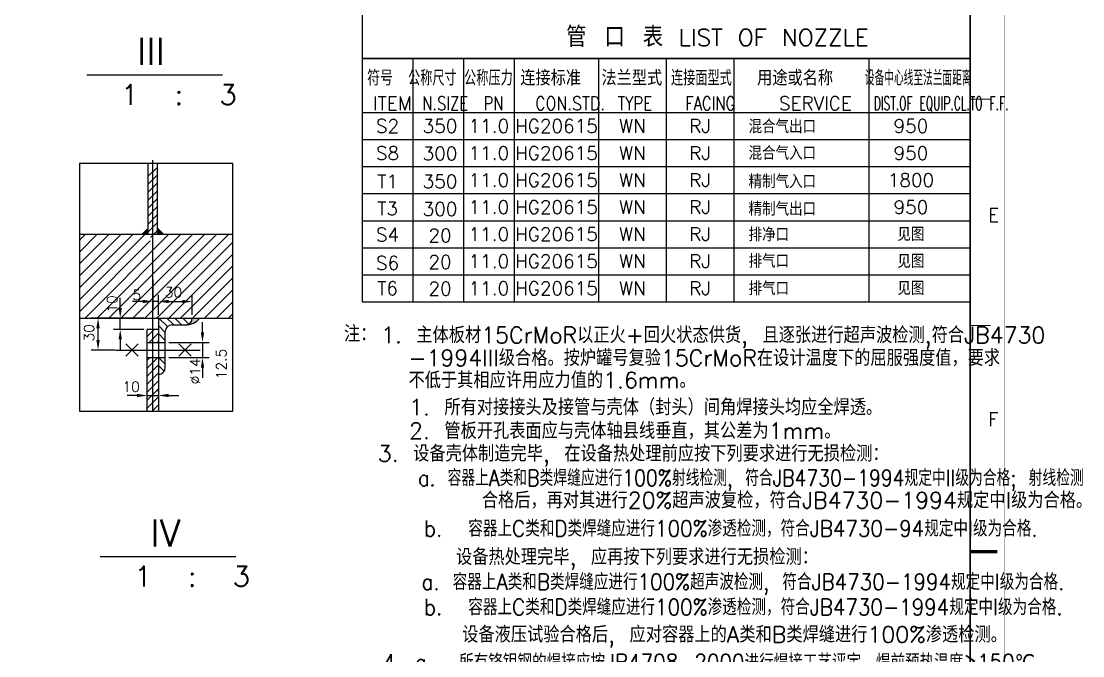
# Model space of a CAD drawing. Extents: x 49444 to 186345, y 41039 to 59803.
# Drawn here: x 53991 to 58704, y 52914 to 55731 of the extents above; entities that cross this region are included whole.
import ezdxf
from ezdxf.enums import TextEntityAlignment as Align

# ---------------------------------------------------------------- set-up
doc = ezdxf.new("R2010")
doc.units = 0
doc.header["$LTSCALE"] = 60
doc.header["$MEASUREMENT"] = 0
doc.header["$PDMODE"] = 3
doc.header["$PDSIZE"] = 0.001
doc.layers.get('0').update_dxf_attribs({"linetype": 'CONTINUOUS'})
doc.layers.get('DEFPOINTS').update_dxf_attribs({"linetype": 'CONTINUOUS'})
doc.styles.get("Standard").update_dxf_attribs({"font": 'txt.shx', "bigfont": 'hztxt.shx'})
doc.dimstyles.new('STANDARD$0', dxfattribs={"dimtxt": 3, "dimasz": 3, "dimexe": 2, "dimexo": 1, "dimgap": 0.5, "dimtad": 1, "dimdec": 0, "dimzin": 0, "dimdsep": 46, "dimtxsty": 'Standard', "dimcen": 1, "dimclrd": 256, "dimclre": 256, "dimclrt": 256, "dimadec": 0, "dimazin": 0, "dimtfac": 1.5, "dimtdec": 3, "dimtix": 1, "dimtmove": 0, "dimatfit": 2, "dimfxl": 0, "dimtolj": 1, "dimarcsym": 0})

# ---------------------------------------------------------------- blocks, each defined once
blk = doc.blocks.new('*D377')
at = {"lineweight": -2}
for p, q in [((54575.6, 54584.2), (54575.6, 54456.8)), ((54600.6, 54473.3), (54600.6, 54516.8)), ((54530.6, 54486.8), (54485.6, 54486.8)), ((54600.6, 54486.8), (54575.6, 54486.8)), ((54645.6, 54486.8), (54690.6, 54486.8))]:
    blk.add_line(p, q, dxfattribs=at)
for points in [[(54530.6, 54494.3), (54530.6, 54479.3), (54575.6, 54486.8)], [(54645.6, 54494.3), (54645.6, 54479.3), (54600.6, 54486.8)]]:
    blk.add_solid(points)
at = {"layer": 'DEFPOINTS', "color": 0}
for p in [(54575.6, 54599.2), (54575.6, 54486.8), (54600.6, 54458.3)]:
    blk.add_point(p, dxfattribs=at)
at = {"insert": (54504, 54515.9), "char_height": 45, "attachment_point": 5}
blk.add_mtext('\\A1;5', dxfattribs=at)
blk = doc.blocks.new('*D376')
at = {"lineweight": -2}
for p, q in [((54407.2, 54413), (54301.9, 54413)), ((54331.9, 54316.3), (54331.9, 54368)), ((54407.2, 54271.3), (54301.9, 54271.3))]:
    blk.add_line(p, q, dxfattribs=at)
for points in [[(54324.4, 54368), (54339.4, 54368), (54331.9, 54413)], [(54324.4, 54316.3), (54339.4, 54316.3), (54331.9, 54271.3)]]:
    blk.add_solid(points)
at = {"layer": 'DEFPOINTS', "color": 0}
for p in [(54331.9, 54413), (54422.2, 54413), (54422.2, 54271.3)]:
    blk.add_point(p, dxfattribs=at)
at = {"insert": (54292.1, 54347.2), "char_height": 45, "attachment_point": 5, "rotation": 90}
blk.add_mtext('\\A1;30', dxfattribs=at)
blk = doc.blocks.new('*D375')
at = {"lineweight": -2}
for p, q in [((54430.4, 54458), (54430.4, 54503)), ((54535.6, 54413), (54400.4, 54413)), ((54430.4, 54363), (54430.4, 54413)), ((54535.6, 54363), (54400.4, 54363)), ((54430.4, 54318), (54430.4, 54273))]:
    blk.add_line(p, q, dxfattribs=at)
for points in [[(54422.9, 54458), (54437.9, 54458), (54430.4, 54413)], [(54422.9, 54318), (54437.9, 54318), (54430.4, 54363)]]:
    blk.add_solid(points)
at = {"layer": 'DEFPOINTS', "color": 0}
for p in [(54430.4, 54413), (54550.6, 54413), (54550.6, 54363)]:
    blk.add_point(p, dxfattribs=at)
at = {"insert": (54394.3, 54475.7), "char_height": 45, "attachment_point": 5, "rotation": 90}
blk.add_mtext('\\A1;10', dxfattribs=at)
blk = doc.blocks.new('*D374')
at = {"lineweight": -2}
for p, q in [((54600.6, 54428), (54600.6, 54516.8)), ((54750.6, 54428), (54750.6, 54516.8)), ((54645.6, 54486.8), (54705.6, 54486.8))]:
    blk.add_line(p, q, dxfattribs=at)
for points in [[(54645.6, 54494.3), (54645.6, 54479.3), (54600.6, 54486.8)], [(54705.6, 54494.3), (54705.6, 54479.3), (54750.6, 54486.8)]]:
    blk.add_solid(points)
at = {"layer": 'DEFPOINTS', "color": 0}
for p in [(54750.6, 54486.8), (54600.6, 54413), (54750.6, 54413)]:
    blk.add_point(p, dxfattribs=at)
at = {"insert": (54666.8, 54527.5), "char_height": 45, "attachment_point": 5}
blk.add_mtext('\\A1;30', dxfattribs=at)
blk = doc.blocks.new('*D373')
at = {"lineweight": -2}
for p, q in [((54505.6, 54069.4), (54460.6, 54069.4)), ((54550.6, 54084.4), (54550.6, 54099.4)), ((54550.6, 54069.4), (54600.6, 54069.4)), ((54600.6, 54084.4), (54600.6, 54099.4)), ((54645.6, 54069.4), (54690.6, 54069.4))]:
    blk.add_line(p, q, dxfattribs=at)
for points in [[(54505.6, 54076.9), (54505.6, 54061.9), (54550.6, 54069.4)], [(54645.6, 54076.9), (54645.6, 54061.9), (54600.6, 54069.4)]]:
    blk.add_solid(points)
at = {"layer": 'DEFPOINTS', "color": 0}
for p in [(54550.6, 54069.4), (54600.6, 54069.4), (54600.6, 54069.4)]:
    blk.add_point(p, dxfattribs=at)
at = {"insert": (54478.8, 54108.3), "char_height": 45, "attachment_point": 5}
blk.add_mtext('\\A1;10', dxfattribs=at)
blk = doc.blocks.new('*D372')
at = {"lineweight": -2}
for p, q in [((54795.7, 54350), (54795.7, 54395)), ((54645.6, 54305), (54825.7, 54305)), ((54795.7, 54305), (54795.7, 54237.6)), ((54645.6, 54237.6), (54825.7, 54237.6)), ((54795.7, 54192.6), (54795.7, 54147.6))]:
    blk.add_line(p, q, dxfattribs=at)
for points in [[(54788.2, 54350), (54803.2, 54350), (54795.7, 54305)], [(54788.2, 54192.6), (54803.2, 54192.6), (54795.7, 54237.6)]]:
    blk.add_solid(points)
at = {"layer": 'DEFPOINTS', "color": 0}
for p in [(54630.6, 54305), (54630.6, 54237.6), (54795.7, 54237.6)]:
    blk.add_point(p, dxfattribs=at)
at = {"insert": (54763.1, 54176.7), "char_height": 45, "attachment_point": 5, "rotation": 90}
blk.add_mtext('\\A1;%%C14', dxfattribs=at)

msp = doc.modelspace()

# ---------------------------------------------------------------- hatches: boundary and pattern name
h = msp.add_hatch()
h.set_pattern_fill('ANSI31', color=256, scale=200, style=0)
h.set_pattern_definition([(45, (-7572.88, 35235.716), (-17.67767, 17.67767), [])])
h.paths.add_polyline_path([(54596.53809, 55079.064709), (54575.570096, 55079.064709), (54575.570096, 54770.425925), (54596.53809, 54770.425925)])
h.paths.add_polyline_path([(54575.570096, 55079.064709), (54554.602102, 55079.064709), (54554.602102, 54770.425925), (54575.570096, 54770.425925)])
h.paths.add_polyline_path([(54575.570096, 54362.992949), (54550.570096, 54362.992949), (54550.570096, 54304.998327), (54575.570096, 54304.998327)])
h.paths.add_polyline_path([(54600.570096, 54362.992949), (54575.570096, 54362.992949), (54575.570096, 54304.998327), (54600.570096, 54304.998327)])
h.paths.add_polyline_path([(54600.570096, 54237.620546), (54575.570096, 54237.620546), (54575.570096, 53999.914117), (54600.570096, 53999.914117)])
h.paths.add_polyline_path([(54575.570096, 54237.620546), (54550.570096, 54237.620546), (54550.570096, 53999.914117), (54575.570096, 53999.914117)])
h = msp.add_hatch()
h.set_pattern_fill('ANSI31', color=256, scale=300, style=0)
h.set_pattern_definition([(45, (-4675.097, 42238.558), (-26.516504, 26.516504), [])])
h.paths.add_polyline_path([(54930.164463, 54785.425925), (54605.570096, 54785.425925), (54605.570096, 54755.425925), (54575.570096, 54755.425925), (54575.570096, 54412.992949), (54930.164463, 54412.992949)])
h.paths.add_polyline_path([(54575.570096, 54755.425925), (54545.570096, 54755.425925), (54545.570096, 54785.425925), (54249.607461, 54785.425925), (54249.607461, 54412.992949), (54575.570096, 54412.992949)])
h.paths.add_polyline_path([(54636.380155, 54564.633819), (54697.130155, 54564.633819), (54697.130155, 54490.383819), (54636.380155, 54490.383819)], flags=24)
h.paths.add_polyline_path([(54357.132016, 54446.998576), (54357.132016, 54504.373576), (54431.382016, 54504.373576), (54431.382016, 54446.998576)], flags=24)
h.paths.add_polyline_path([(54484.876402, 54553.045931), (54523.126402, 54553.045931), (54523.126402, 54478.795931), (54484.876402, 54478.795931)], flags=24)
h = msp.add_hatch()
h.set_pattern_fill('ANSI31', color=256, scale=200, angle=90, style=0)
h.set_pattern_definition([(135, (-7572.88, 35235.716), (-17.67767, -17.67767), [])])
h.paths.add_polyline_path([(54600.570096, 54412.992949), (54600.570096, 54304.998327), (54630.570096, 54304.998327), (54630.570096, 54352.992949, -0.4142135624), (54660.570096, 54382.992949), (54720.570096, 54382.992949, 0.4142135624), (54750.570096, 54412.992949)])
h.paths.add_polyline_path([(54600.570096, 54162.992949, 0.4142135624), (54630.570096, 54192.992949), (54630.570096, 54237.620546), (54600.570096, 54237.620546)])
msp.add_hatch(color=256).paths.add_polyline_path([(54782.5017, 54412.992949), (54750.570096, 54412.992949, -0.4142135624), (54720.570096, 54382.992949, 0.2473671829)])

# ---------------------------------------------------------------- linework, layer by layer
for p, q in [((55729.887312, 55565.513972), (55729.887312, 54485.513972)), ((55954.887312, 55565.513972), (55954.887312, 54485.513972)), ((56179.887312, 55565.513972), (56179.887312, 54485.513972)), ((56554.887312, 55565.513972), (56554.887312, 54485.513972)), ((56854.887312, 55565.513972), (56854.887312, 54485.513972)), ((57154.887312, 55565.513972), (57154.887312, 54485.513972)), ((57754.887312, 55565.513972), (57754.887312, 54485.513972)), ((54282.839983, 55493.422995), (54884.866393, 55493.422995)), ((55504.887312, 55325.513972), (58204.887312, 55325.513972)), ((55504.887312, 55205.513972), (58204.887312, 55205.513972)), ((54575.570096, 53999.914117), (54575.570096, 55113.912448)), ((54554.602102, 54785.425925), (54554.602102, 55099.532018)), ((54596.53809, 54785.425925), (54596.53809, 55099.532018)), ((55504.887312, 55085.513972), (58204.887312, 55085.513972)), ((55504.887312, 54965.513972), (58204.887312, 54965.513972)), ((55504.887312, 54845.513972), (58204.887312, 54845.513972)), ((54249.607461, 54785.425925), (54575.570096, 54785.425925)), ((54575.570096, 54785.425925), (54930.164463, 54785.425925)), ((55504.887312, 54725.513972), (58204.887312, 54725.513972)), ((55504.887312, 54605.513972), (58204.887312, 54605.513972)), ((55504.887312, 54485.513972), (58204.887312, 54485.513972)), ((54249.607461, 54412.992949), (54930.164463, 54412.992949)), ((54600.570096, 54412.992949), (54600.570096, 53999.914117)), ((54750.570096, 54412.992949), (54750.570096, 54412.992949)), ((54600.570096, 54362.992949), (54550.570096, 54362.992949)), ((54550.570096, 53999.914117), (54550.570096, 54362.992949)), ((54630.570096, 54192.992949), (54630.570096, 54352.992949)), ((54660.570096, 54382.992949), (54720.570096, 54382.992949)), ((54550.570096, 54304.998327), (54630.570096, 54304.998327)), ((54409.332224, 54271.309437), (54785.380656, 54271.309437)), ((54510.785823, 54299.151766), (54455.101164, 54243.467107)), ((54455.101164, 54299.151766), (54510.785823, 54243.467107)), ((54690.058171, 54299.151766), (54745.74283, 54243.467107)), ((54745.74283, 54299.151766), (54690.058171, 54243.467107)), ((54550.570096, 54237.620546), (54630.570096, 54237.620546)), ((54600.570096, 54162.992949), (54600.570096, 54162.992949)), ((54341.844914, 53354.839527), (54943.871324, 53354.839527))]:
    msp.add_line(p, q)
at = {"const_width": 1.5}
msp.add_lwpolyline([(49444.887312, 59795.513976), (49444.887312, 47180.513976), (58354.887312, 47180.513976), (58354.887312, 59795.513976), (49444.887312, 59795.513976, 1.9635677679)], format="xyb", dxfattribs=at)
for points, const_width in [([(49819.887312, 59645.513976), (49819.887312, 47330.513976), (58204.887312, 47330.513976), (58204.887312, 59645.513976), (49819.887312, 59645.513976)], 7.5), ([(58294.887312, 55385.513976), (58204.887312, 55385.513976)], 4.5), ([(58294.887312, 54380.513976), (58204.887312, 54380.513976)], 4.5), ([(58324.887312, 53375.513976), (58204.887312, 53375.513976)], 15)]:
    msp.add_lwpolyline(points, dxfattribs=dict(const_width=const_width))
for points in [[(55504.887316, 59645.513976), (55504.887316, 54485.513972)], [(55504.887316, 55565.513976), (58204.887312, 55565.513976)], [(58204.887312, 55565.513976), (55504.887316, 55565.513976)], [(54249.607461, 55099.532018), (54249.607461, 53999.914117), (54930.164463, 53999.914117), (54930.164463, 55099.532018), (54249.607461, 55099.532018)]]:
    msp.add_lwpolyline(points)
for centre, radius, start, end in [((54720.570096, 54412.992949), 30, 270, 0), ((54723.071851, 54456.753752), 73.803217, 268.057435746, 323.634155481), ((54660.570096, 54352.992949), 30, 90, 180), ((54600.570096, 54192.992949), 30, 270, 360)]:
    msp.add_arc(centre, radius, start, end)
for points in [[(54554.602102, 54785.425925), (54554.602102, 54815.100258), (54523.981157, 54785.425925)], [(54596.53809, 54785.425925), (54596.53809, 54815.100258), (54627.159035, 54785.425925)]]:
    msp.add_solid(points)

# ---------------------------------------------------------------- texts
for s, height, p in [('管 口 表^J', 90, (56666.070485, 55616.807115)), ('连接标准^J', 67.5, (56371.998569, 55445.513972)), ('法兰型式', 67.5, (56702.123059, 55445.513968)), ('用途或名称^J', 67.5, (57457.237969, 55445.513972)), ('S2', 60.0000003, (55617.38732, 55235.513967)), ('350', 60.0000003, (55850.566287, 55235.513967)), ('S8', 60.0000003, (55617.38732, 55115.513967)), ('300', 60.0000003, (55850.566287, 55113.578091)), ('T1', 60.0000003, (55617.38732, 54989.566673)), ('350', 60.0000003, (55850.566287, 54989.566673)), ('T3', 60.0000003, (55617.38732, 54869.566672)), ('300', 60.0000003, (55850.566287, 54867.630796)), ('S4', 60.0000003, (55617.38732, 54753.659485)), ('20', 60.0000003, (55850.566287, 54749.787733)), ('S6', 60.0000003, (55617.38732, 54627.368746)), ('20', 60.0000003, (55850.566287, 54632.206689)), ('T6', 60.0000003, (55617.38732, 54515.513956)), ('20', 60.0000003, (55850.566287, 54514.061191))]:
    msp.add_text(s, height=height).set_placement(p, align=Align.CENTER)
for s, height, p in [('LIST OF NOZZLE', 75, (56909.841399, 55621.260023)), ('III', 120, (54504.712228, 55537.969141)), ('1  :  3', 90, (54434.312715, 55359.784558)), ('ITEM', 60, (55552.341399, 55336.260023)), ('SERVICE', 60, (57355.332267, 55336.260023)), ('混合气出口', 60.0000003, (57220.417314, 55233.578091)), ('混合气入口', 60.0000003, (57220.417314, 55115.513967)), ('精制气入口', 60.0000003, (57220.417314, 54989.566673)), ('精制气出口', 60.0000003, (57220.417314, 54867.630796)), ('E', 60, (58284.297404, 54841.133676)), ('排净口', 60.0000003, (57220.417314, 54753.659485)), ('排气口', 60.0000003, (57220.417314, 54636.078441)), ('排气口', 60.0000003, (57220.417314, 54514.544242)), ('注：', 72, (55423.776644, 54307.421539)), ('1. 主体板材15CrMoR以正火+回火状态供货, 且逐张进行超声波检测,符合JB4730', 72, (55588.594685, 54301.75538)), ('-1994III级合格。按炉罐号复验15CrMoR在设计温度下的屈服强度值，要求', 72, (55710.482319, 54200.219498)), ('不低于其相应许用应力值的1.6mm。', 72, (55710.482319, 54101.490807)), ('    1. 所有对接接头及接管与壳体（封头）间角焊接头均应全焊透。', 72, (55433.921132, 53981.508051)), ('F', 60, (58284.297404, 53933.633676)), ('    2. 管板开孔表面应与壳体轴县线垂直，其公差为1mm。', 72, (55433.921132, 53876.638408)), ('3. 设备壳体制造完毕, 在设备热处理前应按下列要求进行无损检测：^J', 72, (55574.407478, 53775.598853)), ('          合格后，再对其进行20%超声波复检，符合JB4730-1994规定中I级为合格。', 72, (55338.486334, 53568.352732)), ('IV', 120, (54563.71716, 53399.385673)), ('       设备热处理完毕, 应再按下列要求进行无损检测：^J', 72, (55433.158134, 53316.609998)), ('1  :  3', 90, (54493.317646, 53221.201089)), ('       设备液压试验合格后, 应对容器上的A类和B类焊缝进行100%渗透检测。', 72, (55460.576827, 52972.392358))]:
    msp.add_text(s, height=height).set_placement(p)
for s, width, p in [('符号^J', 0.85, (55609.887312, 55445.513972)), ('公称尺寸^J', 0.8, (55840.437987, 55445.513972)), ('公称压力', 0.8, (56065.437987, 55445.513968)), ('连接面型式', 0.8, (57011.023345, 55445.513968)), ('设备中心线至法兰面距离', 0.58, (57973.799383, 55445.513972))]:
    msp.add_text(s, height=67.5, dxfattribs=dict(width=width)).set_placement(p, align=Align.CENTER)
for s, height, width, p in [('N.SIZE', 60, 0.8, (55771.499209, 55336.260023)), ('PN', 60, 0.8, (56043.466702, 55336.260019)), ('CON.STD.', 60, 0.85, (56273.323936, 55336.260023)), ('TYPE', 60, 0.8, (56639.377375, 55336.260019)), ('FACING', 60, 0.8, (56939.377375, 55336.260019)), ('DIST.OF EQUIP.CL.TO F.F.', 60, 0.58, (57776.874022, 55336.260023)), ('       a. 容器上A类和B类焊缝应进行100%射线检测, 符合JB4730-1994规定中II级为合格; 射线检测', 72, 0.85, (55338.486334, 53667.352732)), ('      b.  容器上C类和D类焊缝应进行100%渗透检测，符合JB4730-94规定中I级为合格.^J', 72, 0.9, (55403.169043, 53442.876257)), ('       a. 容器上A类和B类焊缝应进行100%超声波检测, 符合JB4730-1994规定中I级为合格.^J', 72, 0.9, (55328.719024, 53205.921605)), ('      b.  容器上C类和D类焊缝应进行100%渗透检测，符合JB4730-1994规定中I级为合格.^J', 72, 0.9, (55403.169043, 53093.890724)), ('4. a.  所有铬钼钢的焊接应按JB4708-2000进行焊接工艺评定。焊前预热温度≥150℃。', 72, 0.9, (55597.894894, 52849.116707))]:
    msp.add_text(s, height=height, dxfattribs=dict(width=width)).set_placement(p)
for s, p in [('11.0', (56067.387312, 55265.513963)), ('HG20615', (56367.387312, 55265.513963)), ('WN', (56704.887312, 55265.513963)), ('RJ', (57004.887312, 55265.513963)), ('950', (57941.494418, 55265.513972)), ('11.0', (56067.387312, 55145.513963)), ('HG20615', (56367.387312, 55145.513963)), ('WN', (56704.887312, 55145.513963)), ('RJ', (57004.887312, 55145.513963)), ('950', (57941.494418, 55145.513972)), ('11.0', (56067.387312, 55025.513963)), ('HG20615', (56367.387312, 55025.513963)), ('WN', (56704.887312, 55025.513963)), ('RJ', (57004.887312, 55025.513963)), ('1800', (57941.494418, 55025.513972)), ('11.0', (56067.387312, 54905.513963)), ('HG20615', (56367.387312, 54905.513963)), ('WN', (56704.887312, 54905.513963)), ('RJ', (57004.887312, 54905.513963)), ('950', (57941.494418, 54905.513972)), ('11.0', (56067.387312, 54785.513963)), ('HG20615', (56367.387312, 54785.513963)), ('WN', (56704.887312, 54785.513963)), ('RJ', (57004.887312, 54785.513963)), ('见图', (57941.494418, 54785.513972)), ('11.0', (56067.387312, 54665.513968)), ('HG20615', (56367.387312, 54665.513968)), ('WN', (56704.887312, 54665.513968)), ('RJ', (57004.887312, 54665.513968)), ('见图', (57941.494418, 54665.513963)), ('11.0', (56067.387312, 54545.513968)), ('HG20615', (56367.387312, 54545.513968)), ('WN', (56704.887312, 54545.513968)), ('RJ', (57004.887312, 54545.513968)), ('见图', (57941.494418, 54545.513959))]:
    msp.add_text(s, height=60).set_placement(p, align=Align.MIDDLE_CENTER)
msp.add_text('12.5', height=45, rotation=90).set_placement((54856.933833, 54141.637573), align=Align.TOP_LEFT)

# ---------------------------------------------------------------- dimensions: what is measured, and where the dimension line sits
for base, p1, p2, text, override, picture, middle in [((54575.570096, 54486.815593), (54600.570096, 54458.339936), (54575.570096, 54599.201757), '5', {"dimscale": 15, "dimgap": 0.1, "dimdec": 2, "dimcen": 3, "dimtdec": 2, "dimtmove": 2, "dimatfit": 3}, '*D377', (54504.001402, 54515.920931)), ((54750.570096, 54486.815593), (54600.570096, 54412.992949), (54750.570096, 54412.992949), '30', {"dimscale": 15, "dimgap": 0.1, "dimcen": 3, "dimtdec": 5, "dimtmove": 2, "dimatfit": 3}, '*D374', (54666.755155, 54527.508819)), ((54600.570096, 54069.371419), (54550.570096, 54069.371419), (54600.570096, 54069.371419), '10', {"dimscale": 15, "dimgap": 0.1, "dimcen": 3, "dimtdec": 5, "dimtmove": 2, "dimatfit": 3}, '*D373', (54478.830557, 54108.309408))]:
    dim = msp.add_linear_dim(base=base, p1=p1, p2=p2, text=text, dimstyle='STANDARD$0', override=override)
    dim.commit()
    dim.dimension.update_dxf_attribs({"geometry": picture, "text_midpoint": middle, "dimtype": 160})
for base, p1, p2, text, picture, middle in [((54430.383408, 54412.992949), (54550.570096, 54362.992949), (54550.570096, 54412.992949), '10', '*D375', (54394.257016, 54475.686076)), ((54331.920689, 54412.992949), (54422.197708, 54271.309437), (54422.197708, 54412.992949), '30', '*D376', (54292.066192, 54347.223175)), ((54795.705903, 54237.620546), (54630.570096, 54304.998327), (54630.570096, 54237.620546), '%%C14', '*D372', (54763.123123, 54176.708392))]:
    dim = msp.add_linear_dim(base=base, p1=p1, p2=p2, angle=90, text=text, dimstyle='STANDARD$0', override={"dimscale": 15, "dimgap": 0.1, "dimcen": 3, "dimtdec": 5, "dimtmove": 2, "dimatfit": 3})
    dim.commit()
    dim.dimension.update_dxf_attribs({"geometry": picture, "text_midpoint": middle, "dimtype": 160})

doc.saveas('drawing.dxf')
